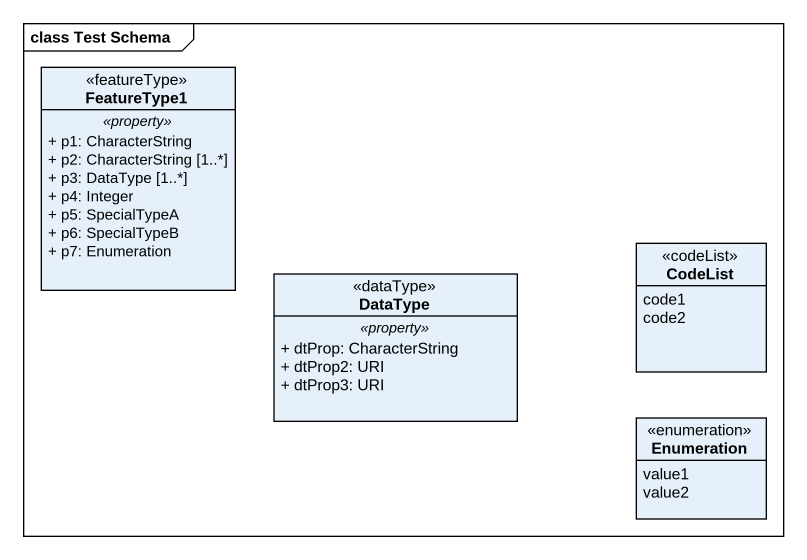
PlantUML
@startuml
mainframe class Test Schema
hide circle
hide empty members
skinparam classAttributeIconSize 0
class FeatureType1 <<featureType>> {
  .. <<property>> ..
  + p1: CharacterString
  + p2: CharacterString [1..*]
  + p3: DataType [1..*]
  + p4: Integer
  + p5: SpecialTypeA
  + p6: SpecialTypeB
  + p7: Enumeration
}
class DataType <<dataType>> {
  .. <<property>> ..
  + dtProp: CharacterString
  + dtProp2: URI
  + dtProp3: URI
}
class CodeList <<codeList>> {
  code1
  code2
}
enum Enumeration {
  value1
  value2
}
@enduml
